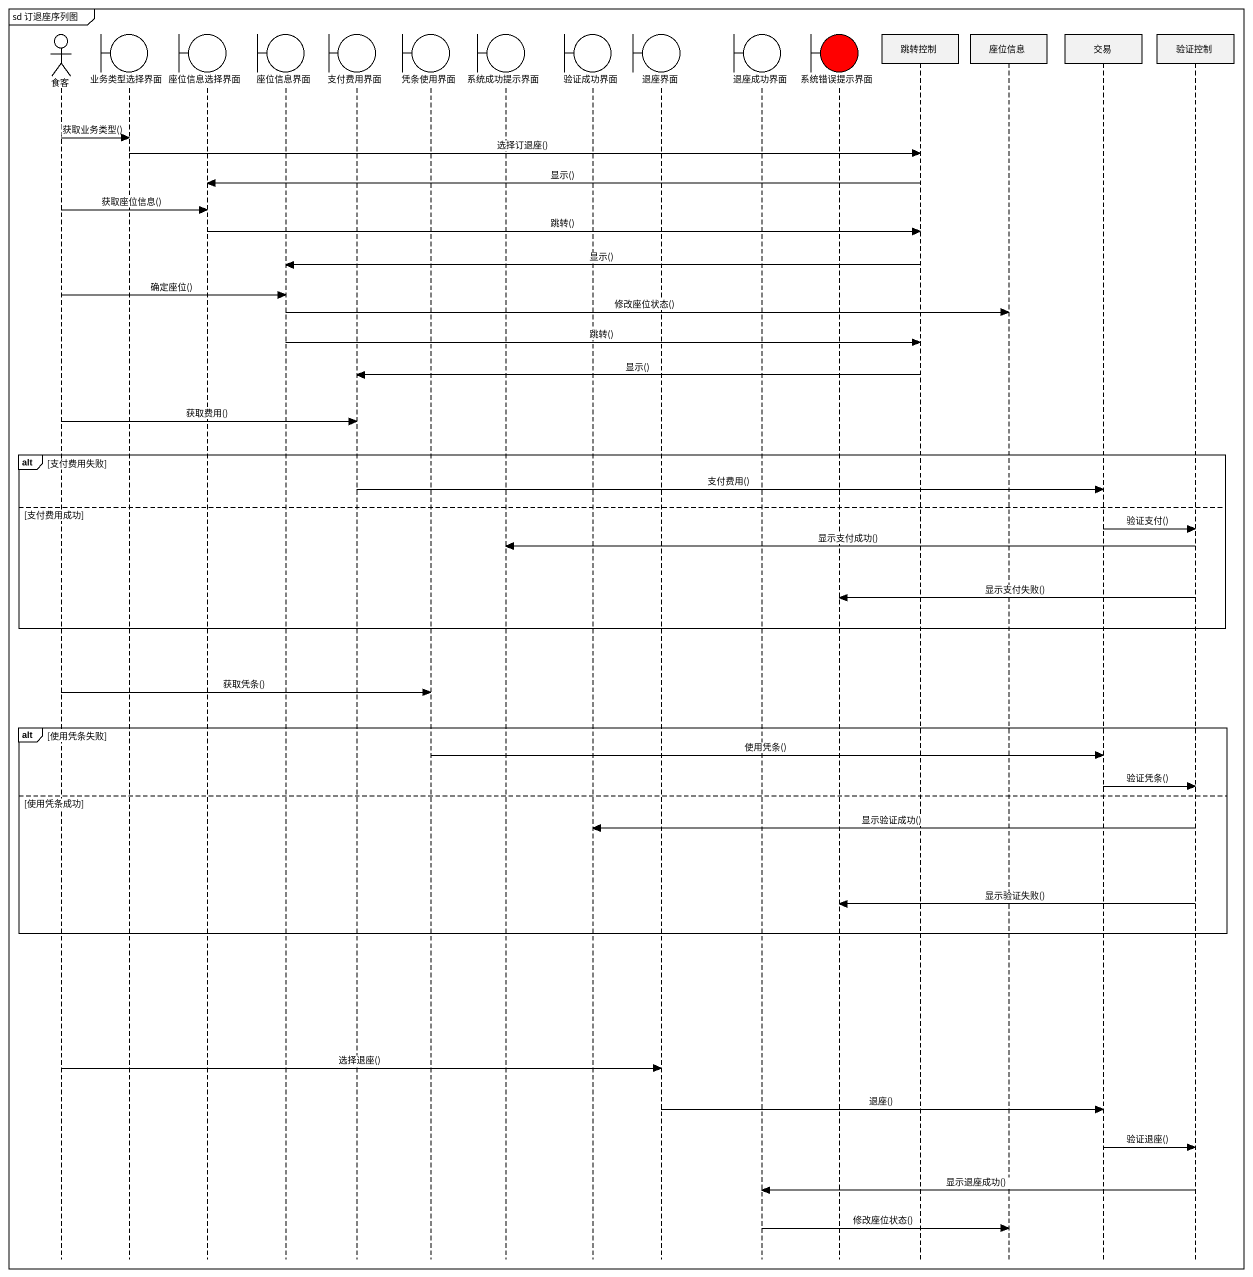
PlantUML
@startuml
mainframe sd 订退座序列图
hide footbox
actor 食客
boundary 业务类型选择界面
boundary 座位信息选择界面
boundary 座位信息界面
boundary 支付费用界面
boundary 凭条使用界面
boundary 系统成功提示界面
boundary 验证成功界面
boundary 退座界面
boundary 退座成功界面
boundary 系统错误提示界面 #FF0000
participant 跳转控制
participant 座位信息
participant 交易
participant 验证控制

食客 -> 业务类型选择界面 : 获取业务类型()
业务类型选择界面 -> 跳转控制 : 选择订退座()
跳转控制 -> 座位信息选择界面 : 显示()
食客 -> 座位信息选择界面 : 获取座位信息()
座位信息选择界面 -> 跳转控制 : 跳转()
跳转控制 -> 座位信息界面 : 显示()
食客 -> 座位信息界面 : 确定座位()
座位信息界面 -> 座位信息 : 修改座位状态()
座位信息界面 -> 跳转控制 : 跳转()
跳转控制 -> 支付费用界面 : 显示()
食客 -> 支付费用界面 : 获取费用()
alt 支付费用失败
  支付费用界面 -> 交易 : 支付费用()
else 支付费用成功
  交易 -> 验证控制 : 验证支付()
  验证控制 -> 系统成功提示界面 : 显示支付成功()
  验证控制 -> 系统错误提示界面 : 显示支付失败()
end
食客 -> 凭条使用界面 : 获取凭条()
alt 使用凭条失败
  凭条使用界面 -> 交易 : 使用凭条()
  交易 -> 验证控制 : 验证凭条()
else 使用凭条成功
  验证控制 -> 验证成功界面 : 显示验证成功()
  验证控制 -> 系统错误提示界面 : 显示验证失败()
end
食客 -> 退座界面 : 选择退座()
退座界面 -> 交易 : 退座()
交易 -> 验证控制 : 验证退座()
验证控制 -> 退座成功界面 : 显示退座成功()
退座成功界面 -> 座位信息 : 修改座位状态()
@enduml
